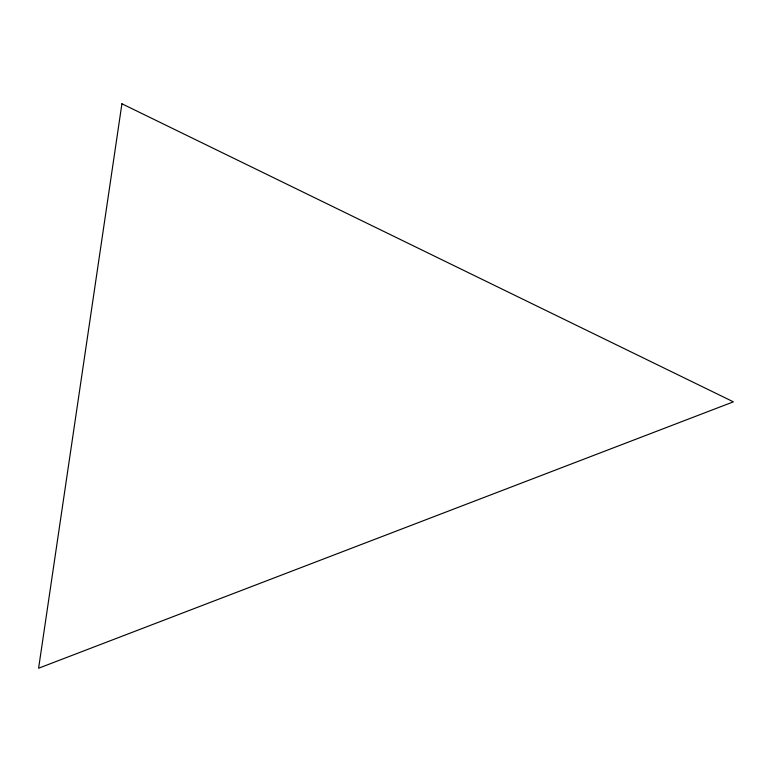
<?xml version="1.0" encoding="UTF-8"?>
<svg xmlns="http://www.w3.org/2000/svg" width="772" height="772" viewBox="0 0 772 772"><rect width="100%" height="100%" fill="white"/><g stroke="black" fill="none" stroke-linecap="round" stroke-linejoin="round"><path stroke-width="1.16" d="M121.918 103.776L38.6 668.224L733.4 401.836L121.918 103.776"/></g></svg>
